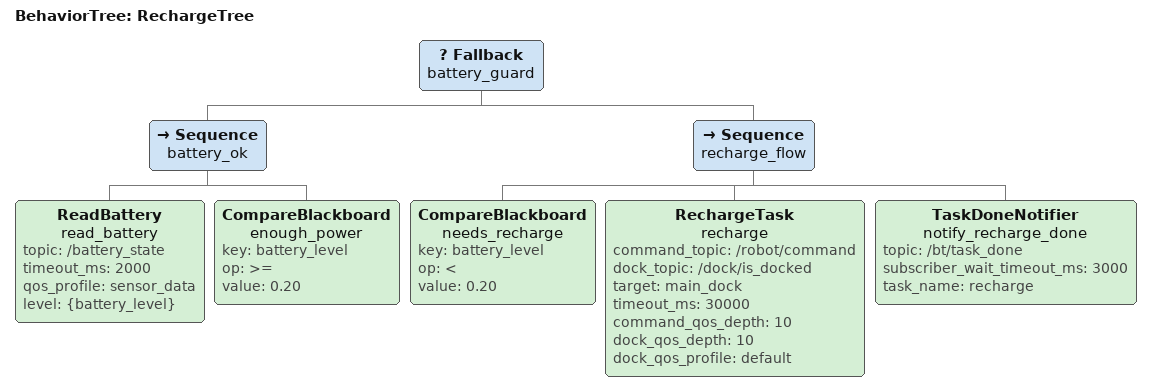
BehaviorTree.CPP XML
<?xml version="1.0"?>
<!--
  ROS2 回充示例：外部 /battery_state 发布 sensor_msgs/BatteryState，
  ReadBattery 把 percentage 写入黑板 battery_level，随后用 CompareBlackboard
  判断是否低于阈值。低电量时发布回充命令，并等待 /dock/is_docked 为 true。
-->
<root main_tree_to_execute="RechargeTree">
  <BehaviorTree ID="RechargeTree">
    <Fallback name="battery_guard">
      <Sequence name="battery_ok">
        <ReadBattery name="read_battery"
                     topic="/battery_state"
                     timeout_ms="2000"
                     qos_profile="sensor_data"
                     level="{battery_level}"/>
        <CompareBlackboard name="enough_power"
                           key="battery_level"
                           op="&gt;="
                           value="0.20"/>
      </Sequence>

      <Sequence name="recharge_flow">
        <CompareBlackboard name="needs_recharge"
                           key="battery_level"
                           op="&lt;"
                           value="0.20"/>
        <RechargeTask name="recharge"
                      command_topic="/robot/command"
                      dock_topic="/dock/is_docked"
                      target="main_dock"
                      timeout_ms="30000"
                      command_qos_depth="10"
                      dock_qos_depth="10"
                      dock_qos_profile="default"/>
        <TaskDoneNotifier name="notify_recharge_done"
                          topic="/bt/task_done"
                          subscriber_wait_timeout_ms="3000"
                          task_name="recharge"/>
      </Sequence>
    </Fallback>
  </BehaviorTree>
</root>
